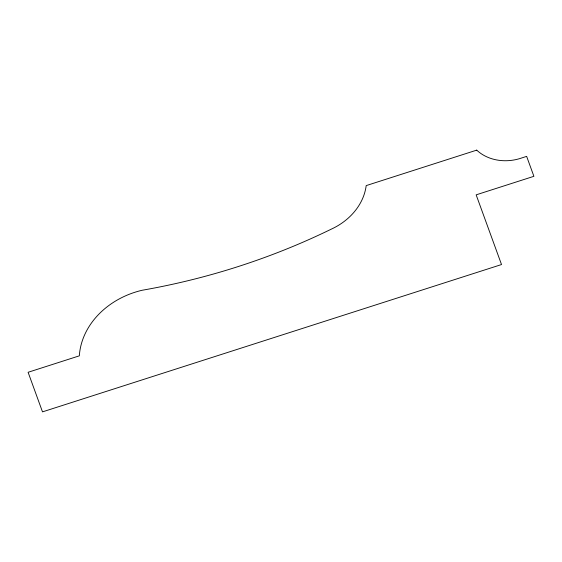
<?xml version="1.0" encoding="UTF-8"?>
<svg xmlns="http://www.w3.org/2000/svg" width="562" height="562" viewBox="0 0 562 562"><rect width="100%" height="100%" fill="white"/><g stroke="black" fill="none" stroke-linecap="round" stroke-linejoin="round"><path stroke-width="0.84" d="M476.724 150.131L366.192 185.608A61.363 51.346 -12.6 0 1 331.44 229.078A600.076 502.119 -12.6 0 1 142.172 290.252A78.806 65.937 -12.6 0 0 79.34 355.837L28.1 372.283L42.501 411.869L501.522 264.547L476.154 194.845L533.9 176.313L526.643 156.376L519.513 158.667A41.82 34.992 -12.6 0 1 476.724 150.131"/></g></svg>
